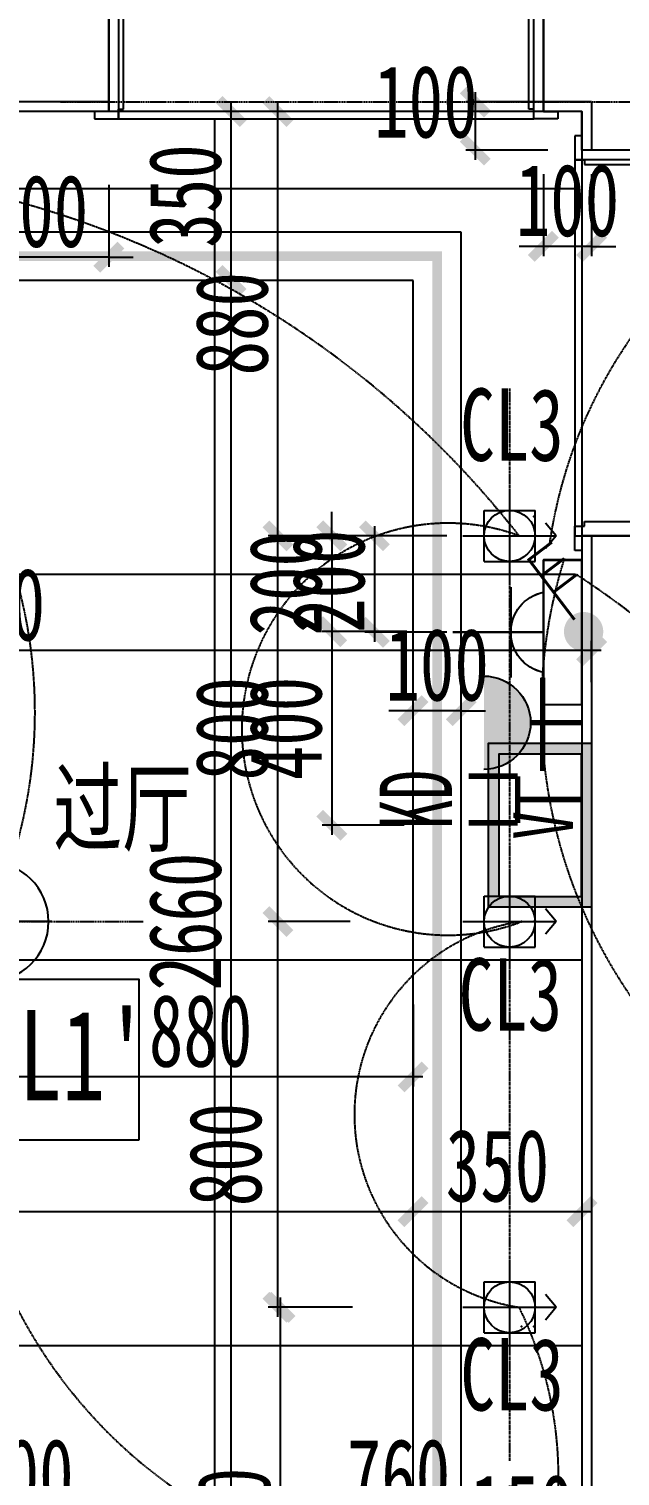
# Model space of a CAD drawing. Extents: x -255202 to 66368, y -6372500 to 603.
# Drawn here: x 61580 to 62804, y -3260137 to -3257136 of the extents above; entities that cross this region are included whole.
import ezdxf
from ezdxf.enums import TextEntityAlignment as Align

# ---------------------------------------------------------------- set-up
doc = ezdxf.new("R2010")
doc.units = 0
doc.header["$LTSCALE"] = 10
doc.header["$MEASUREMENT"] = 0
for name, pattern in [('$0$DASH', [0.35, 0.25, -0.1]), ('__DASH', [0.35, 0.25, -0.1]), ('ABOVE', [0.4, 0.2, -0.2]), ('CONTINOUS', [0]), ('DASH', [0.35, 0.25, -0.1]), ('DOTE', [2.42, 2, -0.2, 0.02, -0.2]), ('PHANTOM2', [31.75, 15.875, -3.175, 3.175, -3.175, 3.175, -3.175])]:
    doc.linetypes.add(name, pattern=pattern)
for name, color, linetype in [('A-TEXT（房间空间名称）', 67, 'Continuous'), ('A-WALL（砌体墙）', 7, 'Continuous'), ('A-墙体完成面', 15, 'Continuous'), ('A-建筑墙体', 255, 'Continuous'), ('A-户型编号', 2, 'Continuous'), ('A-门框', 251, 'Continuous'), ('D-地面材料', 250, 'Continuous'), ('DIM-地面材质放线', 149, 'Continuous'), ('DIM-平面标注', 149, 'Continuous'), ('DIM-开关定位', 149, 'Continuous'), ('DIM-插座定位', 146, 'Continuous'), ('DIM-灯具定位', 149, 'Continuous'), ('DIM_LEAD', 3, 'Continuous'), ('E-开关示意', 34, 'Continuous'), ('E-插座示意', 34, 'Continuous'), ('G-BEAM', 4, 'DASH'), ('G-BEAM_CON', 4, 'Continuous'), ('T-天花造型', 45, 'Continuous'), ('T-灯具_灯带', 13, 'Continuous'), ('T-灯具、灯带', 13, 'Continuous'), ('墙体定位图', 7, 'Continuous'), ('天花布置图', 7, 'Continuous')]:
    doc.layers.add(name, color=color, linetype=linetype)
doc.styles.add('宋体', font='', dxfattribs={"width": 0.8})
doc.styles.add('样式222', font='', dxfattribs={"width": 0.7})
doc.styles.add('细黑体', font='', dxfattribs={"width": 0.7})
doc.styles.get('宋体').set_extended_font_data('STXihei')
doc.styles.get('样式222').set_extended_font_data('STXihei')
doc.styles.get('细黑体').set_extended_font_data('STXihei')
doc.dimstyles.new('DK-50', dxfattribs={"dimscale": 50, "dimtxt": 3, "dimasz": 1, "dimexe": 0.4, "dimexo": 0.4, "dimgap": 0.4, "dimtad": 1, "dimtoh": 1, "dimdec": 0, "dimrnd": 5, "dimdsep": 46, "dimtxsty": '样式222', "dimblk": 'ARCHTICK', "dimcen": 3, "dimdle": 0.4, "dimclrd": 149, "dimclre": 149, "dimclrt": 149, "dimadec": 0, "dimazin": 0, "dimtfac": 1, "dimtdec": 0, "dimtix": 1, "dimtmove": 2, "dimatfit": 3, "dimldrblk": 'ARCHTICK', "dimfxl": 3, "dimfxlon": 1, "dimtvp": 1, "dimtolj": 1, "dimtzin": 0, "dimarcsym": 0})

# ---------------------------------------------------------------- blocks, each defined once
blk = doc.blocks.new('_ArchTick')
at = {"color": 0, "linetype": 'ByBlock', "const_width": 0.4}
blk.add_lwpolyline([(-0.5, -0.5), (0.5, 0.5)], dxfattribs=at)
blk = doc.blocks.new('*D101')
at = {"layer": 'Defpoints', "color": 0, "transparency": 16777216}
for p in [(62844.6, -3256777.8), (62844.6, -3257053.1), (62645.1, -3257167)]:
    blk.add_point(p, dxfattribs=at)
at = {"layer": 'DIM-开关定位', "color": 149, "lineweight": -2, "transparency": 16777216}
for p, q in [((62645.1, -3256927.8), (62645.1, -3256757.8)), ((62844.6, -3256927.8), (62844.6, -3256757.8)), ((62645.1, -3256777.8), (62595.1, -3256777.8)), ((62645.1, -3256777.8), (62844.6, -3256777.8)), ((62844.6, -3256777.8), (62894.6, -3256777.8))]:
    blk.add_line(p, q, dxfattribs=at)
at = {"layer": 'DIM-开关定位', "color": 149, "lineweight": -2, "transparency": 16777216, "xscale": 50, "yscale": 50, "zscale": 50}
blk.add_blockref('_ArchTick', (62645.1, -3256777.8), dxfattribs=at)
at = {"layer": 'DIM-开关定位', "color": 149, "lineweight": -2, "transparency": 16777216, "xscale": 50, "yscale": 50, "zscale": 50, "rotation": 180}
blk.add_blockref('_ArchTick', (62844.6, -3256777.8), dxfattribs=at)
at = {"layer": 'DIM-开关定位', "color": 149, "transparency": 16777216, "insert": (62744.9, -3256682.8), "char_height": 150, "attachment_point": 5, "style": '样式222'}
blk.add_mtext('\\A1;200', dxfattribs=at)
blk = doc.blocks.new('A$C4A53062E')
at = {"layer": 'T-灯具、灯带', "color": 8, "ltscale": 0.005}
for p, q in [((96.8, 193.6), (96.8, 0)), ((193.6, 96.8), (171.6, 123.2)), ((0, 96.8), (193.6, 96.8)), ((193.6, 96.8), (171.6, 70.4))]:
    blk.add_line(p, q, dxfattribs=at)
at = {"layer": 'T-灯具、灯带', "color": 13, "linetype": 'ByBlock'}
for p, q in [((44, 149.6), (149.6, 149.6)), ((44, 44), (44, 149.6)), ((149.6, 44), (149.6, 149.6)), ((44, 44), (149.6, 44))]:
    blk.add_line(p, q, dxfattribs=at)
at = {"layer": 'T-灯具、灯带', "color": 13}
blk.add_circle((96.8, 96.8), 52.8, dxfattribs=at)
blk = doc.blocks.new('*D234')
at = {"layer": 'Defpoints', "color": 0, "transparency": 16777216}
for p in [(62575.1, -3259897.6), (62725.1, -3259917.7), (62725.1, -3260306.5)]:
    blk.add_point(p, dxfattribs=at)
at = {"layer": 'DIM-灯具定位', "color": 149, "lineweight": -2, "transparency": 16777216}
for p, q in [((62575.1, -3260156.5), (62575.1, -3260326.5)), ((62725.1, -3260156.5), (62725.1, -3260326.5)), ((62555.1, -3260306.5), (62745.1, -3260306.5))]:
    blk.add_line(p, q, dxfattribs=at)
at = {"layer": 'DIM-灯具定位', "color": 149, "lineweight": -2, "transparency": 16777216, "xscale": 50, "yscale": 50, "zscale": 50, "rotation": 180}
blk.add_blockref('_ArchTick', (62575.1, -3260306.5), dxfattribs=at)
at = {"layer": 'DIM-灯具定位', "color": 149, "lineweight": -2, "transparency": 16777216, "xscale": 50, "yscale": 50, "zscale": 50}
blk.add_blockref('_ArchTick', (62725.1, -3260306.5), dxfattribs=at)
at = {"layer": 'DIM-灯具定位', "color": 149, "transparency": 16777216, "insert": (62600.4, -3260209.7), "char_height": 150, "attachment_point": 5, "style": '样式222'}
blk.add_mtext('\\A1;150', dxfattribs=at)
blk = doc.blocks.new('*D235')
at = {"layer": 'Defpoints', "color": 0, "transparency": 16777216}
for p in [(62375.1, -3259107.2), (61495.1, -3259167), (61495.1, -3259309.1)]:
    blk.add_point(p, dxfattribs=at)
at = {"layer": 'DIM-灯具定位', "color": 149, "lineweight": -2, "transparency": 16777216}
for p, q in [((62375.1, -3259159.1), (62375.1, -3259329.1)), ((61495.1, -3259187), (61495.1, -3259329.1)), ((62395.1, -3259309.1), (61475.1, -3259309.1))]:
    blk.add_line(p, q, dxfattribs=at)
at = {"layer": 'DIM-灯具定位', "color": 149, "lineweight": -2, "transparency": 16777216, "xscale": 50, "yscale": 50, "zscale": 50, "rotation": 180}
blk.add_blockref('_ArchTick', (61495.1, -3259309.1), dxfattribs=at)
at = {"layer": 'DIM-灯具定位', "color": 149, "lineweight": -2, "transparency": 16777216, "xscale": 50, "yscale": 50, "zscale": 50}
blk.add_blockref('_ArchTick', (62375.1, -3259309.1), dxfattribs=at)
at = {"layer": 'DIM-灯具定位', "color": 149, "transparency": 16777216, "insert": (61935.1, -3259214.1), "char_height": 150, "attachment_point": 5, "style": '样式222'}
blk.add_mtext('\\A1;880', dxfattribs=at)
blk = doc.blocks.new('*D236')
at = {"layer": 'Defpoints', "color": 0, "transparency": 16777216}
for p in [(62782.7, -3259787), (62099.7, -3260666.9), (62710, -3260666.9)]:
    blk.add_point(p, dxfattribs=at)
at = {"layer": 'DIM-灯具定位', "color": 149, "lineweight": -2, "transparency": 16777216}
for p, q in [((62249.7, -3259787), (62079.7, -3259787)), ((62099.7, -3259767), (62099.7, -3260686.9)), ((62249.7, -3260666.9), (62079.7, -3260666.9))]:
    blk.add_line(p, q, dxfattribs=at)
at = {"layer": 'DIM-灯具定位', "color": 149, "lineweight": -2, "transparency": 16777216, "xscale": 50, "yscale": 50, "zscale": 50}
for p, rotation in [((62099.7, -3259787), 90), ((62099.7, -3260666.9), 270)]:
    blk.add_blockref('_ArchTick', p, dxfattribs=dict(at, rotation=rotation))
at = {"layer": 'DIM-灯具定位', "color": 149, "transparency": 16777216, "insert": (62004.7, -3260226.9), "char_height": 150, "attachment_point": 5, "rotation": 90, "style": '样式222'}
blk.add_mtext('\\A1;880', dxfattribs=at)
blk = doc.blocks.new('*D237')
at = {"layer": 'Defpoints', "color": 0, "transparency": 16777216}
for p in [(62095.2, -3258987), (62783.7, -3258987), (62782.7, -3259787)]:
    blk.add_point(p, dxfattribs=at)
at = {"layer": 'DIM-灯具定位', "color": 149, "lineweight": -2, "transparency": 16777216}
for p, q in [((62095.2, -3259807), (62095.2, -3258967)), ((62245.2, -3258987), (62075.2, -3258987)), ((62245.2, -3259787), (62075.2, -3259787))]:
    blk.add_line(p, q, dxfattribs=at)
at = {"layer": 'DIM-灯具定位', "color": 149, "lineweight": -2, "transparency": 16777216, "xscale": 50, "yscale": 50, "zscale": 50}
for p, rotation in [((62095.2, -3258987), 90), ((62095.2, -3259787), 270)]:
    blk.add_blockref('_ArchTick', p, dxfattribs=dict(at, rotation=rotation))
at = {"layer": 'DIM-灯具定位', "color": 149, "transparency": 16777216, "insert": (61986.9, -3259470.3), "char_height": 150, "attachment_point": 5, "rotation": 90, "style": '样式222'}
blk.add_mtext('\\A1;800', dxfattribs=at)
blk = doc.blocks.new('*D238')
at = {"layer": 'Defpoints', "color": 0, "transparency": 16777216}
for p in [(62095.2, -3257307), (62779.1, -3257307), (62783.7, -3258187)]:
    blk.add_point(p, dxfattribs=at)
at = {"layer": 'DIM-灯具定位', "color": 149, "lineweight": -2, "transparency": 16777216}
for p, q in [((62095.2, -3258207), (62095.2, -3257287)), ((62245.2, -3257307), (62075.2, -3257307)), ((62245.2, -3258187), (62075.2, -3258187))]:
    blk.add_line(p, q, dxfattribs=at)
at = {"layer": 'DIM-灯具定位', "color": 149, "lineweight": -2, "transparency": 16777216, "xscale": 50, "yscale": 50, "zscale": 50}
for p, rotation in [((62095.2, -3257307), 90), ((62095.2, -3258187), 270)]:
    blk.add_blockref('_ArchTick', p, dxfattribs=dict(at, rotation=rotation))
at = {"layer": 'DIM-灯具定位', "color": 149, "transparency": 16777216, "insert": (62000.2, -3257747), "char_height": 150, "attachment_point": 5, "rotation": 90, "style": '样式222'}
blk.add_mtext('\\A1;880', dxfattribs=at)
blk = doc.blocks.new('*U371')
for p, q in [((50, 200), (0, 200)), ((0, 200), (0, 185)), ((0, 185), (30, 185)), ((30, 185), (30, -55)), ((50, 150), (50, 200)), ((60, 150), (50, 150)), ((60, -50), (60, 150)), ((0, -55), (0, -70)), ((30, -55), (0, -55)), ((50, -70), (50, -50)), ((50, -50), (60, -50)), ((0, -70), (50, -70))]:
    blk.add_line(p, q)
blk = doc.blocks.new('*U369')
for p, q in [((50, 200), (0, 200)), ((0, 200), (0, 185)), ((0, 185), (30, 185)), ((30, 185), (30, -55)), ((50, 150), (50, 200)), ((60, 150), (50, 150)), ((60, -50), (60, 150)), ((0, -55), (0, -70)), ((30, -55), (0, -55)), ((50, -70), (50, -50)), ((50, -50), (60, -50)), ((0, -70), (50, -70))]:
    blk.add_line(p, q)
blk = doc.blocks.new('*U39')
for p, q in [((50, 110), (0, 110)), ((0, 110), (0, 95)), ((0, 95), (30, 95)), ((30, 95), (30, -55)), ((50, 60), (50, 110)), ((60, 60), (50, 60)), ((60, -50), (60, 60)), ((0, -55), (0, -70)), ((30, -55), (0, -55)), ((50, -70), (50, -50)), ((50, -50), (60, -50)), ((0, -70), (50, -70))]:
    blk.add_line(p, q)
blk = doc.blocks.new('ERDFF')
h = blk.add_hatch(color=250)
h.paths.add_polyline_path([(49133.874, -8482.388), (49133.874, -8486.705), (49140.748, -8486.705), (49140.748, -8482.388)])
h.paths.add_polyline_path([(49140.308, -8482.828), (49140.308, -8486.265), (49134.314, -8486.265), (49134.314, -8482.828)], flags=16)
at = {"color": 67, "ltscale": 400}
for points in [[(49140.748, -8482.388), (49133.874, -8482.388), (49133.874, -8486.705), (49140.748, -8486.705)], [(49140.308, -8482.828), (49134.314, -8482.828), (49134.314, -8486.265), (49140.308, -8486.265)]]:
    blk.add_lwpolyline(points, close=True, dxfattribs=at)
at = {"color": 67, "style": '样式222', "width": 0.7}
blk.add_text('V', height=2.5, dxfattribs=at).set_placement((49137.313, -8485.93), align=Align.CENTER)
blk = doc.blocks.new('*D294')
at = {"layer": 'Defpoints', "color": 0, "transparency": 16777216}
for p in [(62095.2, -3258187), (62783.7, -3258187), (62783.7, -3258987)]:
    blk.add_point(p, dxfattribs=at)
at = {"layer": 'DIM-灯具定位', "color": 149, "lineweight": -2, "transparency": 16777216}
for p, q in [((62095.2, -3259007), (62095.2, -3258167)), ((62245.2, -3258187), (62075.2, -3258187)), ((62245.2, -3258987), (62075.2, -3258987))]:
    blk.add_line(p, q, dxfattribs=at)
at = {"layer": 'DIM-灯具定位', "color": 149, "lineweight": -2, "transparency": 16777216, "xscale": 50, "yscale": 50, "zscale": 50}
for p, rotation in [((62095.2, -3258187), 90), ((62095.2, -3258987), 270)]:
    blk.add_blockref('_ArchTick', p, dxfattribs=dict(at, rotation=rotation))
at = {"layer": 'DIM-灯具定位', "color": 149, "transparency": 16777216, "insert": (62000.2, -3258587), "char_height": 150, "attachment_point": 5, "rotation": 90, "style": '样式222'}
blk.add_mtext('\\A1;800', dxfattribs=at)
blk = doc.blocks.new('RDHGFHFDGDSFAS')
at = {"layer": 'A-建筑墙体'}
blk.add_line((730648.4, -222639.7), (730648.4, -222639.7), dxfattribs=at)
at = {"layer": 'T-灯具、灯带', "color": 250}
for p, q in [((730488.3, -222539.7), (730488.3, -222352.2)), ((730394.5, -222472.2), (730582, -222472.2))]:
    blk.add_line(p, q, dxfattribs=at)
at = {"layer": 'T-灯具、灯带', "color": 47}
blk.add_lwpolyline([(730338.3, -222619.7), (730638.3, -222619.7), (730638.3, -222539.7), (730338.3, -222539.7)], close=True, dxfattribs=at)
at = {"layer": 'T-灯具、灯带', "color": 250}
blk.add_arc((730488.3, -222557), 84.9, 11.7809, 168.2191, dxfattribs=at)
blk = doc.blocks.new('*D325')
at = {"layer": 'Defpoints', "color": 0, "transparency": 16777216}
for p in [(62745.1, -3258187), (62206.8, -3258385.6), (62748.8, -3258385.6)]:
    blk.add_point(p, dxfattribs=at)
at = {"layer": 'DIM-开关定位', "color": 149, "lineweight": -2, "transparency": 16777216}
for p, q in [((62206.8, -3258187), (62206.8, -3258137)), ((62356.8, -3258187), (62186.8, -3258187)), ((62206.8, -3258187), (62206.8, -3258385.6)), ((62356.8, -3258385.6), (62186.8, -3258385.6)), ((62206.8, -3258385.6), (62206.8, -3258435.6))]:
    blk.add_line(p, q, dxfattribs=at)
at = {"layer": 'DIM-开关定位', "color": 149, "lineweight": -2, "transparency": 16777216, "xscale": 50, "yscale": 50, "zscale": 50}
for p, rotation in [((62206.8, -3258187), 270), ((62206.8, -3258385.6), 90)]:
    blk.add_blockref('_ArchTick', p, dxfattribs=dict(at, rotation=rotation))
at = {"layer": 'DIM-开关定位', "color": 149, "transparency": 16777216, "insert": (62111.8, -3258286.3), "char_height": 150, "attachment_point": 5, "rotation": 90, "style": '样式222'}
blk.add_mtext('\\A1;200', dxfattribs=at)
blk = doc.blocks.new('*D331')
at = {"layer": 'Defpoints', "color": 0, "transparency": 16777216}
for p in [(62745.2, -3258186.9), (62295, -3258386.9), (62601.2, -3258386.9)]:
    blk.add_point(p, dxfattribs=at)
at = {"layer": 'DIM-插座定位', "color": 149, "lineweight": -2, "transparency": 16777216}
for p, q in [((62295, -3258166.9), (62295, -3258406.9)), ((62445, -3258186.9), (62275, -3258186.9)), ((62445, -3258386.9), (62275, -3258386.9))]:
    blk.add_line(p, q, dxfattribs=at)
at = {"layer": 'DIM-插座定位', "color": 149, "lineweight": -2, "transparency": 16777216, "xscale": 50, "yscale": 50, "zscale": 50}
for p, rotation in [((62295, -3258186.9), 90), ((62295, -3258386.9), 270)]:
    blk.add_blockref('_ArchTick', p, dxfattribs=dict(at, rotation=rotation))
at = {"layer": 'DIM-插座定位', "color": 149, "transparency": 16777216, "insert": (62200.7, -3258281), "char_height": 150, "attachment_point": 5, "rotation": 90, "style": '样式222'}
blk.add_mtext('\\A1;200', dxfattribs=at)
blk = doc.blocks.new('fgdgdgd')
at = {"layer": 'G-BEAM'}
blk.add_line((167452.6, 67024.8), (164952.6, 67024.8), dxfattribs=at)
blk = doc.blocks.new('*D365')
at = {"layer": 'Defpoints', "color": 0, "transparency": 16777216}
for p in [(60195, -3258425), (60195, -3258510.5), (62745.1, -3258510.5)]:
    blk.add_point(p, dxfattribs=at)
at = {"layer": 'DIM-平面标注', "color": 149, "lineweight": -2, "transparency": 16777216}
for p, q in [((60195, -3258490.5), (60195, -3258405)), ((62745.1, -3258490.5), (62745.1, -3258405)), ((62765.1, -3258425), (60175, -3258425))]:
    blk.add_line(p, q, dxfattribs=at)
at = {"layer": 'DIM-平面标注', "color": 149, "lineweight": -2, "transparency": 16777216, "xscale": 50, "yscale": 50, "zscale": 50, "rotation": 180}
blk.add_blockref('_ArchTick', (60195, -3258425), dxfattribs=at)
at = {"layer": 'DIM-平面标注', "color": 149, "lineweight": -2, "transparency": 16777216, "xscale": 50, "yscale": 50, "zscale": 50}
blk.add_blockref('_ArchTick', (62745.1, -3258425), dxfattribs=at)
at = {"layer": 'DIM-平面标注', "color": 149, "transparency": 16777216, "insert": (61470, -3258330), "char_height": 150, "attachment_point": 5, "style": '样式222'}
blk.add_mtext('\\A1;2550', dxfattribs=at)
blk = doc.blocks.new('A$C7A0215CA')
at = {"layer": 'T-灯具_灯带', "color": 8, "ltscale": 0.005}
for p, q in [((2.2, 4.4), (2.2, 0)), ((0, 2.2), (4.4, 2.2))]:
    blk.add_line(p, q, dxfattribs=at)
at = {"layer": 'T-灯具_灯带', "color": 13, "linetype": 'ByBlock'}
blk.add_circle((2.2, 2.2), 2.083, dxfattribs=at)
blk = doc.blocks.new('*U194')
at = {"color": 0, "const_width": 0.15}
for points in [[(0, 0.783), (0, 4.692), (1.496, 4.692)], [(0, 3.634), (1.496, 3.634)]]:
    blk.add_lwpolyline(points, dxfattribs=at)
at = {"const_width": 1.019}
blk.add_lwpolyline([(0, -0.51, 1), (0, 0.51, 1)], format="xyb", close=True, dxfattribs=at)
blk = doc.blocks.new('*D523')
at = {"layer": 'Defpoints', "color": 0, "transparency": 16777216}
for p in [(61164.8, -3260137.5), (61964.8, -3260230.5), (61964.8, -3260230.5)]:
    blk.add_point(p, dxfattribs=at)
at = {"layer": 'DIM-地面材质放线', "color": 149, "lineweight": -2, "transparency": 16777216}
for p, q in [((61164.8, -3260157.5), (61164.8, -3260250.5)), ((61144.8, -3260230.5), (61984.8, -3260230.5)), ((61964.8, -3260230.5), (61964.8, -3260210.5))]:
    blk.add_line(p, q, dxfattribs=at)
at = {"layer": 'DIM-地面材质放线', "color": 149, "lineweight": -2, "transparency": 16777216, "xscale": 50, "yscale": 50, "zscale": 50, "rotation": 180}
blk.add_blockref('_ArchTick', (61164.8, -3260230.5), dxfattribs=at)
at = {"layer": 'DIM-地面材质放线', "color": 149, "lineweight": -2, "transparency": 16777216, "xscale": 50, "yscale": 50, "zscale": 50}
blk.add_blockref('_ArchTick', (61964.8, -3260230.5), dxfattribs=at)
at = {"layer": 'DIM-地面材质放线', "color": 149, "transparency": 16777216, "insert": (61564.8, -3260135.5), "char_height": 150, "attachment_point": 5, "style": '样式222'}
blk.add_mtext('\\A1;800', dxfattribs=at)
blk = doc.blocks.new('*D524')
at = {"layer": 'Defpoints', "color": 0, "transparency": 16777216}
for p in [(62725.1, -3260104), (61964.8, -3260230.5), (62725.1, -3260230.5)]:
    blk.add_point(p, dxfattribs=at)
at = {"layer": 'DIM-地面材质放线', "color": 149, "lineweight": -2, "transparency": 16777216}
for p, q in [((62725.1, -3260124), (62725.1, -3260250.5)), ((61944.8, -3260230.5), (62745.1, -3260230.5)), ((61964.8, -3260230.5), (61964.8, -3260210.5))]:
    blk.add_line(p, q, dxfattribs=at)
at = {"layer": 'DIM-地面材质放线', "color": 149, "lineweight": -2, "transparency": 16777216, "xscale": 50, "yscale": 50, "zscale": 50, "rotation": 180}
blk.add_blockref('_ArchTick', (61964.8, -3260230.5), dxfattribs=at)
at = {"layer": 'DIM-地面材质放线', "color": 149, "lineweight": -2, "transparency": 16777216, "xscale": 50, "yscale": 50, "zscale": 50}
blk.add_blockref('_ArchTick', (62725.1, -3260230.5), dxfattribs=at)
at = {"layer": 'DIM-地面材质放线', "color": 149, "transparency": 16777216, "insert": (62345, -3260135.5), "char_height": 150, "attachment_point": 5, "style": '样式222'}
blk.add_mtext('\\A1;760', dxfattribs=at)
blk = doc.blocks.new('A$C3EFB27CA')
at = {"layer": 'E-插座示意'}
blk.add_hatch(color=256, dxfattribs=at).paths.add_polyline_path([(1.4, 0), (87.4, 0, 1)])
at = {"layer": 'E-插座示意', "const_width": 5}
for points in [[(44.4, 90.3), (44.4, 43)], [(0, 54.1), (86, 54.1)]]:
    blk.add_lwpolyline(points, dxfattribs=at)
at = {"layer": 'E-插座示意'}
blk.add_arc((44.4, 0), 43, 0, 180, dxfattribs=at)
blk = doc.blocks.new('*D685')
at = {"layer": 'Defpoints', "color": 0, "transparency": 16777216}
for p in [(59145.1, 0), (59145.1, 0), (62145.1, -3265087)]:
    blk.add_point(p, dxfattribs=at)
at = {"layer": '墙体定位图', "color": 149, "lineweight": -2, "transparency": 16777216}
for p, q in [((62165.1, 0), (59125.1, 0)), ((59145.1, 0), (59145.1, 20)), ((62145.1, -150), (62145.1, 20))]:
    blk.add_line(p, q, dxfattribs=at)
at = {"layer": '墙体定位图', "color": 149, "lineweight": -2, "transparency": 16777216, "xscale": 50, "yscale": 50, "zscale": 50, "rotation": 180}
blk.add_blockref('_ArchTick', (59145.1, 0), dxfattribs=at)
at = {"layer": '墙体定位图', "color": 149, "lineweight": -2, "transparency": 16777216, "xscale": 50, "yscale": 50, "zscale": 50}
blk.add_blockref('_ArchTick', (62145.1, 0), dxfattribs=at)
at = {"layer": '墙体定位图', "color": 149, "transparency": 16777216, "insert": (60645.1, 95), "char_height": 150, "attachment_point": 5, "style": '样式222'}
blk.add_mtext('\\A1;3000', dxfattribs=at)
blk = doc.blocks.new('*D695')
at = {"layer": 'Defpoints', "color": 0, "transparency": 16777216}
for p in [(61545.1, 230.9), (62645.1, 0), (61545.1, -3260687.1)]:
    blk.add_point(p, dxfattribs=at)
at = {"layer": '墙体定位图', "color": 149, "lineweight": -2, "transparency": 16777216}
for p, q in [((61545.1, 80.9), (61545.1, 250.9)), ((62645.1, 80.9), (62645.1, 250.9)), ((62665.1, 230.9), (61525.1, 230.9))]:
    blk.add_line(p, q, dxfattribs=at)
at = {"layer": '墙体定位图', "color": 149, "lineweight": -2, "transparency": 16777216, "xscale": 50, "yscale": 50, "zscale": 50, "rotation": 180}
blk.add_blockref('_ArchTick', (61545.1, 230.9), dxfattribs=at)
at = {"layer": '墙体定位图', "color": 149, "lineweight": -2, "transparency": 16777216, "xscale": 50, "yscale": 50, "zscale": 50}
blk.add_blockref('_ArchTick', (62645.1, 230.9), dxfattribs=at)
at = {"layer": '墙体定位图', "color": 149, "transparency": 16777216, "insert": (62095.1, 325.9), "char_height": 150, "attachment_point": 5, "style": '样式222'}
blk.add_mtext('\\A1;1100', dxfattribs=at)
blk = doc.blocks.new('*D697')
at = {"layer": 'Defpoints', "color": 0, "transparency": 16777216}
for p in [(62504.2, -3257287), (62745.1, -3257287), (62745.1, -3257387)]:
    blk.add_point(p, dxfattribs=at)
at = {"layer": '墙体定位图', "color": 149, "lineweight": -2, "transparency": 16777216}
for p, q in [((62504.2, -3257407), (62504.2, -3257267)), ((62654.2, -3257287), (62484.2, -3257287)), ((62654.2, -3257387), (62484.2, -3257387))]:
    blk.add_line(p, q, dxfattribs=at)
at = {"layer": '墙体定位图', "color": 149, "lineweight": -2, "transparency": 16777216, "xscale": 50, "yscale": 50, "zscale": 50}
for p, rotation in [((62504.2, -3257287), 90), ((62504.2, -3257387), 270)]:
    blk.add_blockref('_ArchTick', p, dxfattribs=dict(at, rotation=rotation))
at = {"layer": '墙体定位图', "color": 149, "transparency": 16777216, "insert": (62401.7, -3257287), "char_height": 150, "attachment_point": 5, "style": '样式222'}
blk.add_mtext('\\A1;100', dxfattribs=at)
blk = doc.blocks.new('*D727')
at = {"layer": 'Defpoints', "color": 0, "transparency": 16777216}
for p in [(61445.1, -3257287), (61745.1, -3257287), (61445.1, -3257609)]:
    blk.add_point(p, dxfattribs=at)
at = {"layer": '墙体定位图', "color": 149, "lineweight": -2, "transparency": 16777216}
for p, q in [((61445.1, -3257459), (61445.1, -3257629)), ((61745.1, -3257459), (61745.1, -3257629)), ((61445.1, -3257609), (61395.1, -3257609)), ((61745.1, -3257609), (61445.1, -3257609)), ((61745.1, -3257609), (61795.1, -3257609))]:
    blk.add_line(p, q, dxfattribs=at)
at = {"layer": '墙体定位图', "color": 149, "lineweight": -2, "transparency": 16777216, "xscale": 50, "yscale": 50, "zscale": 50}
blk.add_blockref('_ArchTick', (61445.1, -3257609), dxfattribs=at)
at = {"layer": '墙体定位图', "color": 149, "lineweight": -2, "transparency": 16777216, "xscale": 50, "yscale": 50, "zscale": 50, "rotation": 180}
blk.add_blockref('_ArchTick', (61745.1, -3257609), dxfattribs=at)
at = {"layer": '墙体定位图', "color": 149, "transparency": 16777216, "insert": (61595.1, -3257514), "char_height": 150, "attachment_point": 5, "style": '样式222'}
blk.add_mtext('\\A1;300', dxfattribs=at)
blk = doc.blocks.new('*D729')
at = {"layer": 'Defpoints', "color": 0, "transparency": 16777216}
for p in [(62645.1, -3257287), (62745.1, -3257287), (62645.1, -3257586.5)]:
    blk.add_point(p, dxfattribs=at)
at = {"layer": '墙体定位图', "color": 149, "lineweight": -2, "transparency": 16777216}
for p, q in [((62645.1, -3257436.5), (62645.1, -3257606.5)), ((62745.1, -3257436.5), (62745.1, -3257606.5)), ((62645.1, -3257586.5), (62595.1, -3257586.5)), ((62745.1, -3257586.5), (62645.1, -3257586.5)), ((62745.1, -3257586.5), (62795.1, -3257586.5))]:
    blk.add_line(p, q, dxfattribs=at)
at = {"layer": '墙体定位图', "color": 149, "lineweight": -2, "transparency": 16777216, "xscale": 50, "yscale": 50, "zscale": 50}
blk.add_blockref('_ArchTick', (62645.1, -3257586.5), dxfattribs=at)
at = {"layer": '墙体定位图', "color": 149, "lineweight": -2, "transparency": 16777216, "xscale": 50, "yscale": 50, "zscale": 50, "rotation": 180}
blk.add_blockref('_ArchTick', (62745.1, -3257586.5), dxfattribs=at)
at = {"layer": '墙体定位图', "color": 149, "transparency": 16777216, "insert": (62695.1, -3257491.5), "char_height": 150, "attachment_point": 5, "style": '样式222'}
blk.add_mtext('\\A1;100', dxfattribs=at)
blk = doc.blocks.new('*D879')
at = {"layer": 'Defpoints', "color": 0, "transparency": 16777216}
for p in [(62875.1, -3259004.1), (62875.1, -3259034.7), (62975.1, -3259091.3)]:
    blk.add_point(p, dxfattribs=at)
at = {"layer": '天花布置图', "color": 149, "lineweight": -2, "transparency": 16777216}
for p, q in [((62875.1, -3259004.1), (62825.1, -3259004.1)), ((62875.1, -3259014.7), (62875.1, -3258984.1)), ((62975.1, -3259004.1), (62875.1, -3259004.1)), ((62975.1, -3259071.3), (62975.1, -3258984.1)), ((62975.1, -3259004.1), (63025.1, -3259004.1))]:
    blk.add_line(p, q, dxfattribs=at)
at = {"layer": '天花布置图', "color": 149, "lineweight": -2, "transparency": 16777216, "xscale": 50, "yscale": 50, "zscale": 50}
blk.add_blockref('_ArchTick', (62875.1, -3259004.1), dxfattribs=at)
at = {"layer": '天花布置图', "color": 149, "lineweight": -2, "transparency": 16777216, "xscale": 50, "yscale": 50, "zscale": 50, "rotation": 180}
blk.add_blockref('_ArchTick', (62975.1, -3259004.1), dxfattribs=at)
at = {"layer": '天花布置图', "color": 149, "transparency": 16777216, "insert": (62925.1, -3258909.1), "char_height": 150, "attachment_point": 5, "style": '样式222'}
blk.add_mtext('\\A1;100', dxfattribs=at)
blk = doc.blocks.new('*D887')
at = {"layer": 'Defpoints', "color": 0, "transparency": 16777216}
for p in [(61998.3, -3257657), (61998.3, -3257657), (61875.4, -3260316.9)]:
    blk.add_point(p, dxfattribs=at)
at = {"layer": '天花布置图', "color": 149, "lineweight": -2, "transparency": 16777216}
for p, q in [((61998.3, -3260336.9), (61998.3, -3257637)), ((61998.3, -3257657), (62018.3, -3257657)), ((61895.4, -3260316.9), (62018.3, -3260316.9))]:
    blk.add_line(p, q, dxfattribs=at)
at = {"layer": '天花布置图', "color": 149, "lineweight": -2, "transparency": 16777216, "xscale": 50, "yscale": 50, "zscale": 50}
for p, rotation in [((61998.3, -3257657), 90), ((61998.3, -3260316.9), 270)]:
    blk.add_blockref('_ArchTick', p, dxfattribs=dict(at, rotation=rotation))
at = {"layer": '天花布置图', "color": 149, "transparency": 16777216, "insert": (61903.3, -3258987), "char_height": 150, "attachment_point": 5, "rotation": 90, "style": '样式222'}
blk.add_mtext('\\A1;2660', dxfattribs=at)
blk = doc.blocks.new('*D888')
at = {"layer": 'Defpoints', "color": 0, "transparency": 16777216}
for p in [(61998.3, -3257307), (61998.3, -3257307), (61998.3, -3257657)]:
    blk.add_point(p, dxfattribs=at)
at = {"layer": '天花布置图', "color": 149, "lineweight": -2, "transparency": 16777216}
for p, q in [((61998.3, -3257677), (61998.3, -3257287)), ((61998.3, -3257307), (61978.3, -3257307)), ((61998.3, -3257657), (62018.3, -3257657))]:
    blk.add_line(p, q, dxfattribs=at)
at = {"layer": '天花布置图', "color": 149, "lineweight": -2, "transparency": 16777216, "xscale": 50, "yscale": 50, "zscale": 50}
for p, rotation in [((61998.3, -3257307), 90), ((61998.3, -3257657), 270)]:
    blk.add_blockref('_ArchTick', p, dxfattribs=dict(at, rotation=rotation))
at = {"layer": '天花布置图', "color": 149, "transparency": 16777216, "insert": (61903.3, -3257482), "char_height": 150, "attachment_point": 5, "rotation": 90, "style": '样式222'}
blk.add_mtext('\\A1;350', dxfattribs=at)
blk = doc.blocks.new('*D889')
at = {"layer": 'Defpoints', "color": 0, "transparency": 16777216}
for p in [(62375.1, -3259588.8), (62375.1, -3259588.8), (62725.1, -3259588.8)]:
    blk.add_point(p, dxfattribs=at)
at = {"layer": '天花布置图', "color": 149, "lineweight": -2, "transparency": 16777216}
for p, q in [((62375.1, -3259588.8), (62375.1, -3259568.8)), ((62745.1, -3259588.8), (62355.1, -3259588.8)), ((62725.1, -3259588.8), (62725.1, -3259608.8))]:
    blk.add_line(p, q, dxfattribs=at)
at = {"layer": '天花布置图', "color": 149, "lineweight": -2, "transparency": 16777216, "xscale": 50, "yscale": 50, "zscale": 50, "rotation": 180}
blk.add_blockref('_ArchTick', (62375.1, -3259588.8), dxfattribs=at)
at = {"layer": '天花布置图', "color": 149, "lineweight": -2, "transparency": 16777216, "xscale": 50, "yscale": 50, "zscale": 50}
blk.add_blockref('_ArchTick', (62725.1, -3259588.8), dxfattribs=at)
at = {"layer": '天花布置图', "color": 149, "transparency": 16777216, "insert": (62550.1, -3259493.8), "char_height": 150, "attachment_point": 5, "style": '样式222'}
blk.add_mtext('\\A1;350', dxfattribs=at)
blk = doc.blocks.new('*D890')
at = {"layer": 'Defpoints', "color": 0, "transparency": 16777216}
for p in [(58914.9, -3259588.8), (58914.9, -3259588.8), (62375.1, -3259588.8)]:
    blk.add_point(p, dxfattribs=at)
at = {"layer": '天花布置图', "color": 149, "lineweight": -2, "transparency": 16777216}
for p, q in [((58914.9, -3259588.8), (58914.9, -3259568.8)), ((62375.1, -3259588.8), (62375.1, -3259568.8)), ((62395.1, -3259588.8), (58894.9, -3259588.8))]:
    blk.add_line(p, q, dxfattribs=at)
at = {"layer": '天花布置图', "color": 149, "lineweight": -2, "transparency": 16777216, "xscale": 50, "yscale": 50, "zscale": 50, "rotation": 180}
blk.add_blockref('_ArchTick', (58914.9, -3259588.8), dxfattribs=at)
at = {"layer": '天花布置图', "color": 149, "lineweight": -2, "transparency": 16777216, "xscale": 50, "yscale": 50, "zscale": 50}
blk.add_blockref('_ArchTick', (62375.1, -3259588.8), dxfattribs=at)
at = {"layer": '天花布置图', "color": 149, "transparency": 16777216, "insert": (60645, -3259493.8), "char_height": 150, "attachment_point": 5, "style": '样式222'}
blk.add_mtext('\\A1;3460', dxfattribs=at)
blk = doc.blocks.new('dff')
at = {"layer": 'E-插座示意', "color": 8, "linetype": 'ByBlock', "lineweight": -2}
for p, q in [((-110132.6, -3255767), (-110132.6, -3255579.5)), ((-110200.2, -3255673.2), (-110012.7, -3255673.2))]:
    blk.add_line(p, q, dxfattribs=at)
at = {"layer": 'E-插座示意', "color": 47, "linetype": 'ByBlock', "lineweight": -2}
blk.add_lwpolyline([(-110280.2, -3255823.2), (-110280.2, -3255523.2), (-110200.2, -3255523.2), (-110200.2, -3255823.2)], close=True, dxfattribs=at)
at = {"layer": 'E-插座示意', "color": 8, "linetype": 'ByBlock', "lineweight": -2}
blk.add_arc((-110217.5, -3255673.2), 84.9, 281.7809, 78.2191, dxfattribs=at)
blk = doc.blocks.new('*D978')
at = {"layer": 'Defpoints', "color": 0, "transparency": 16777216}
for p in [(62375.1, -3258549.7), (62375.1, -3258635.4), (62475.1, -3258635.4)]:
    blk.add_point(p, dxfattribs=at)
at = {"layer": '天花布置图', "color": 149, "lineweight": -2, "transparency": 16777216}
for p, q in [((62375.1, -3258549.7), (62325.1, -3258549.7)), ((62375.1, -3258615.4), (62375.1, -3258529.7)), ((62475.1, -3258549.7), (62375.1, -3258549.7)), ((62475.1, -3258615.4), (62475.1, -3258529.7)), ((62475.1, -3258549.7), (62525.1, -3258549.7))]:
    blk.add_line(p, q, dxfattribs=at)
at = {"layer": '天花布置图', "color": 149, "lineweight": -2, "transparency": 16777216, "xscale": 50, "yscale": 50, "zscale": 50}
blk.add_blockref('_ArchTick', (62375.1, -3258549.7), dxfattribs=at)
at = {"layer": '天花布置图', "color": 149, "lineweight": -2, "transparency": 16777216, "xscale": 50, "yscale": 50, "zscale": 50, "rotation": 180}
blk.add_blockref('_ArchTick', (62475.1, -3258549.7), dxfattribs=at)
at = {"layer": '天花布置图', "color": 149, "transparency": 16777216, "insert": (62425.1, -3258454.7), "char_height": 150, "attachment_point": 5, "style": '样式222'}
blk.add_mtext('\\A1;100', dxfattribs=at)
blk = doc.blocks.new('*D997')
at = {"layer": 'Defpoints', "color": 0, "transparency": 16777216}
for p in [(62748.8, -3258385.6), (62206.8, -3258787.2), (62745.1, -3258787.2)]:
    blk.add_point(p, dxfattribs=at)
at = {"layer": 'DIM-开关定位', "color": 149, "lineweight": -2, "transparency": 16777216}
for p, q in [((62206.8, -3258365.6), (62206.8, -3258807.2)), ((62356.8, -3258385.6), (62186.8, -3258385.6)), ((62356.8, -3258787.2), (62186.8, -3258787.2))]:
    blk.add_line(p, q, dxfattribs=at)
at = {"layer": 'DIM-开关定位', "color": 149, "lineweight": -2, "transparency": 16777216, "xscale": 50, "yscale": 50, "zscale": 50}
for p, rotation in [((62206.8, -3258385.6), 90), ((62206.8, -3258787.2), 270)]:
    blk.add_blockref('_ArchTick', p, dxfattribs=dict(at, rotation=rotation))
at = {"layer": 'DIM-开关定位', "color": 149, "transparency": 16777216, "insert": (62111.8, -3258586.4), "char_height": 150, "attachment_point": 5, "rotation": 90, "style": '样式222'}
blk.add_mtext('\\A1;400', dxfattribs=at)
blk = doc.blocks.new('A$C74255D8A')
at = {"color": 0, "const_width": 5}
for points in [[(7, 59.1), (7, 104.2)], [(50, 59.1), (50, 104.2)], [(7, 59.1), (50, 59.1)], [(28.5, 59.1), (28.5, 0)]]:
    blk.add_lwpolyline(points, dxfattribs=at)
at = {"color": 0, "style": '宋体'}
blk.add_attdef('1', (1.1, 119.3), '', height=75, dxfattribs=at)
blk = doc.blocks.new('*U910')
at = {"color": 0, "const_width": 0.15}
for points in [[(0, 0.783), (0, 4.692), (1.496, 4.692)], [(0, 3.634), (1.496, 3.634)], [(0, 2.575), (1.496, 2.575)]]:
    blk.add_lwpolyline(points, dxfattribs=at)
at = {"const_width": 1.019}
blk.add_lwpolyline([(0, -0.51, 1), (0, 0.51, 1)], format="xyb", close=True, dxfattribs=at)
blk = doc.blocks.new('*D1211')
at = {"layer": 'Defpoints', "color": 0, "transparency": 16777216}
for p in [(62875.1, -3259548), (62975.1, -3259548), (62875.1, -3259633.1)]:
    blk.add_point(p, dxfattribs=at)
at = {"layer": 'DIM-地面材质放线', "color": 149, "lineweight": -2, "transparency": 16777216}
for p, q in [((62875.1, -3259568), (62875.1, -3259653.1)), ((62975.1, -3259568), (62975.1, -3259653.1)), ((62875.1, -3259633.1), (62825.1, -3259633.1)), ((62975.1, -3259633.1), (62875.1, -3259633.1)), ((62975.1, -3259633.1), (63025.1, -3259633.1))]:
    blk.add_line(p, q, dxfattribs=at)
at = {"layer": 'DIM-地面材质放线', "color": 149, "lineweight": -2, "transparency": 16777216, "xscale": 50, "yscale": 50, "zscale": 50}
for p, rotation in [((62875.1, -3259633.1), 5.069244384628908e-09), ((62975.1, -3259633.1), 180.0000000050692)]:
    blk.add_blockref('_ArchTick', p, dxfattribs=dict(at, rotation=rotation))
at = {"layer": 'DIM-地面材质放线', "color": 149, "transparency": 16777216, "insert": (62925.1, -3259538.1), "char_height": 150, "attachment_point": 5, "rotation": 0, "style": '样式222'}
blk.add_mtext('\\A1;100', dxfattribs=at)

msp = doc.modelspace()

# ---------------------------------------------------------------- linework, layer by layer
at = {"layer": 'A-WALL（砌体墙）'}
for p, q in [((61745.1, -3257087), (61745.1, -3257287)), ((62645.1, -3257287), (62645.1, -3257087)), ((61745.1, -3257287), (61445.1, -3257287)), ((62745.1, -3257287), (62645.1, -3257287)), ((62745.1, -3257287), (62745.1, -3257387)), ((62745.1, -3257287), (62745.1, -3257387)), ((62845.1, -3257387), (62745.1, -3257387)), ((62745.1, -3258187), (62745.1, -3260686.9)), ((62845.1, -3258187), (62745.1, -3258187))]:
    msp.add_line(p, q, dxfattribs=at)
at = {"layer": 'A-墙体完成面'}
for p, q in [((61745.1, -3257067), (61745.1, -3257307)), ((62645.1, -3257307), (62645.1, -3257067)), ((62725.1, -3257307), (62645.1, -3257307)), ((62725.1, -3257307), (62725.1, -3257387)), ((62725.1, -3257387), (62725.1, -3257307)), ((62725.1, -3257307), (62725.1, -3257387)), ((62725.1, -3257387), (62725.1, -3257307)), ((62725.1, -3258187), (62725.1, -3259187)), ((62725.1, -3258187), (62725.1, -3259206.9)), ((62725.1, -3259206.9), (62725.1, -3260666.9))]:
    msp.add_line(p, q, dxfattribs=at)
for points in [[(61745.1, -3257307), (61445.7, -3257307)], [(62725.1, -3257387), (62725.1, -3257307), (62645.1, -3257307)]]:
    msp.add_lwpolyline(points, dxfattribs=at)
at = {"layer": 'A-户型编号', "color": 2}
msp.add_lwpolyline([(61807.4, -3259440.1), (61043.7, -3259440.1), (61043.7, -3259106.5), (61807.4, -3259106.5)], close=True, dxfattribs=at)
at = {"layer": 'D-地面材料'}
for p, q in [((61964.8, -3260666.9), (61964.8, -3257322)), ((62710.1, -3257466.9), (60364.8, -3257466.9)), ((62710.8, -3258266.9), (60364.8, -3258266.9)), ((62723, -3259066.9), (60364.8, -3259066.9)), ((62725.1, -3259866.9), (60364.8, -3259866.9))]:
    msp.add_line(p, q, dxfattribs=at)
at = {"layer": 'D-地面材料', "color": 149}
for points in [[(62625.1, -3257052.3), (61765.1, -3257051.8), (61765.1, -3257322), (62625.1, -3257322)], [(62710.1, -3258187), (62890.1, -3258187), (62890.1, -3257407), (62710.1, -3257407)]]:
    msp.add_lwpolyline(points, close=True, dxfattribs=at)
at = {"layer": 'DIM-灯具定位', "color": 250, "linetype": 'PHANTOM2', "ltscale": 0.03}
msp.add_line((62575.1, -3257881.6), (62575.1, -3260106.4), dxfattribs=at)
at = {"layer": 'DIM_LEAD', "color": 250, "linetype": '$0$DASH'}
msp.add_line((59223.6, -3258987.1), (61816.2, -3258987.1), dxfattribs=at)
at = {"layer": 'E-开关示意', "linetype": '__DASH', "ltscale": 0.5}
for centre, radius, start, end in [((63647.3, -3258347.1), 1000, 34.0526, 171.781), ((61029.1, -3259409.8), 1986.8, 37.985, 105.5068), ((60571.1, -3258552.8), 1020.9, 334.829, 92.5425), ((62447.6, -3258587.9), 427.2, 69.8151, 290.9154), ((63691.6, -3258546.5), 1050.8, 162.6951, 261.9863), ((61702.9, -3259812), 1845.9, 25.9767, 56.7889), ((62472.8, -3259317.3), 1031.9, 161.338, 276.0235), ((62658.2, -3259387.3), 404.6, 98.2536, 261.0302), ((61879.9, -3260137.9), 796.6, 342.66, 26.1368)]:
    msp.add_arc(centre, radius, start, end, dxfattribs=at)
at = {"layer": 'T-天花造型'}
msp.add_line((62875.1, -3257387), (62725.1, -3257387), dxfattribs=at)
at = {"layer": 'T-天花造型', "linetype": 'ByBlock'}
msp.add_lwpolyline([(62645.1, -3257307), (61745.1, -3257307), (61745.1, -3257067), (62645.1, -3257067)], close=True, dxfattribs=at)
at = {"layer": 'T-天花造型'}
for points in [[(62875.1, -3257387), (62725.1, -3257387), (62725.1, -3258187), (62875.1, -3258187)], [(62475.1, -3257557), (58814.9, -3257557), (58814.9, -3260416.9), (62475.1, -3260416.9)], [(62375.1, -3257657), (58914.9, -3257657), (58914.9, -3260316.9), (62375.1, -3260316.9)]]:
    msp.add_lwpolyline(points, close=True, dxfattribs=at)
for p in [(62625.1, -3258147), (62625.1, -3258147), (62600.1, -3258987), (62625.1, -3258987), (62600.1, -3259827), (62625.1, -3259827)]:
    msp.add_point(p, dxfattribs=at)
at = {"layer": 'T-灯具、灯带', "linetype": 'DOTE', "ltscale": 0.3, "const_width": 20}
msp.add_lwpolyline([(62425.1, -3257607), (58864.9, -3257607), (58864.9, -3260366.9), (62425.1, -3260366.9)], close=True, dxfattribs=at)

# ---------------------------------------------------------------- block references
at = {"layer": 'A-门框', "color": 2, "extrusion": (0, 0, -1), "xscale": -1, "zscale": -1}
for name, p, rotation in [('*U371', (-61715.1, -3257252), 1.560804925304638e-06), ('*U39', (-62780.1, -3257357), 90.00000156080492)]:
    msp.add_blockref(name, p, dxfattribs=dict(at, rotation=rotation))
at = {"layer": 'A-门框', "color": 2, "xscale": -1}
for name, p, rotation in [('*U369', (62675.1, -3257252), 1.560804925304638e-06), ('*U39', (62780.1, -3258217), 270.0000015608049)]:
    msp.add_blockref(name, p, dxfattribs=dict(at, rotation=rotation))
at = {"layer": 'DIM-开关定位', "color": 36, "linetype": 'ABOVE', "ltscale": 0.5, "extrusion": (0, 0, -1), "xscale": 49.46072392513426, "yscale": 49.46072392513426, "zscale": -49.46072392513426, "rotation": 270}
msp.add_blockref('ERDFF', (357013.5, -828420.2), dxfattribs=at)
at = {"layer": 'E-开关示意', "extrusion": (0, 0, -1), "xscale": -39.94758180436645, "yscale": 39.94758180436645, "zscale": -39.94758180436645}
for name, p, rotation in [('*U194', (-62848.5, -3257038.3), 135.877393545524), ('*U910', (-62728.5, -3258385.6), 322.7763542522743)]:
    msp.add_blockref(name, p, dxfattribs=dict(at, rotation=rotation))
at = {"layer": 'E-插座示意', "linetype": 'ByBlock', "lineweight": -2, "xscale": -1}
msp.add_blockref('dff', (-47555.1, -2713.7), dxfattribs=at)
at = {"layer": 'E-插座示意', "color": 11, "linetype": 'ByBlock', "xscale": -1, "rotation": 90.00000000000007}
msp.add_blockref('RDHGFHFDGDSFAS', (-159894.6, -2527898.8), dxfattribs=at)
at = {"layer": 'E-插座示意', "linetype": 'ByBlock', "lineweight": -2, "xscale": -2.25, "yscale": 2.25, "zscale": 2.25, "rotation": 270}
msp.add_blockref('A$C3EFB27CA', (62521.9, -3258674.4), dxfattribs=at)
at = {"layer": 'E-插座示意', "linetype": 'ByBlock', "lineweight": -2}
ref = msp.add_blockref('A$C74255D8A', (62725.1, -3258669.7), dxfattribs=dict(at, xscale=-2.25, yscale=2.25, zscale=2.25, rotation=89.99999999999616))
ref.add_attrib('1', 'KD', dxfattribs={"layer": '0', "color": 0, "height": 150, "rotation": 270, "style": '宋体', "text_generation_flag": 6, "width": 0.6}).set_placement((62380.9, -3258734), align=Align.MIDDLE)
at = {"layer": 'G-BEAM_CON', "linetype": 'CONTINOUS'}
msp.add_blockref('fgdgdgd', (-103307.5, -3324311.9), dxfattribs=at)
at = {"layer": 'T-灯具、灯带', "extrusion": (0, 0, -1), "xscale": -1, "zscale": -1}
for p in [(-62478.3, -3258283.8), (-62478.3, -3259083.8), (-62478.3, -3259883.8)]:
    msp.add_blockref('A$C4A53062E', p, dxfattribs=at)
at = {"layer": 'T-灯具、灯带', "xscale": -60.00000000000009, "yscale": 60.00000000000009, "zscale": 60.00000000000009}
msp.add_blockref('A$C7A0215CA', (61627.1, -3259119.1), dxfattribs=at)

# ---------------------------------------------------------------- texts
at = {"layer": 'A-TEXT（房间空间名称）', "style": '细黑体', "width": 0.7}
msp.add_text('过厅', height=150, rotation=360, dxfattribs=at).set_placement((61629.6, -3258826.6))
at = {"layer": 'A-户型编号', "color": 2, "style": '细黑体', "width": 0.7}
msp.add_text("户型BL1'", height=187.5, dxfattribs=at).set_placement((61111.1, -3259357.8, 0))
at = {"layer": 'T-灯具、灯带', "linetype": 'DOTE', "ltscale": 0.3, "style": '细黑体', "width": 0.7}
for p in [(62472.9, -3258031.3), (62469.6, -3259213.1), (62473.3, -3260001)]:
    msp.add_text('CL3', height=150, dxfattribs=at).set_placement(p)

# ---------------------------------------------------------------- dimensions: what is measured, and where the dimension line sits
at = {"layer": 'DIM-地面材质放线'}
dim = msp.add_aligned_dim(p1=(62975.1, -3259548), p2=(62875.1, -3259548), distance=85, dimstyle='DK-50', dxfattribs=at)
dim.commit()
dim.dimension.update_dxf_attribs({"geometry": '*D1211', "text_midpoint": (62925.1, -3259538.1)})
for base, p1, p2, picture, middle in [((61964.8, -3260230.5), (61164.8, -3260137.5), (61964.8, -3260230.5), '*D523', (61564.8, -3260135.5)), ((62725.1, -3260230.5), (61964.8, -3260230.5), (62725.1, -3260104), '*D524', (62345, -3260135.5))]:
    dim = msp.add_linear_dim(base=base, p1=p1, p2=p2, angle=180, dimstyle='DK-50', dxfattribs=at)
    dim.commit()
    dim.dimension.update_dxf_attribs({"geometry": picture, "text_midpoint": middle})
at = {"layer": 'DIM-平面标注'}
dim = msp.add_linear_dim(base=(60195, -3258425), p1=(62745.1, -3258510.5), p2=(60195, -3258510.5), angle=180, dimstyle='DK-50', dxfattribs=at)
dim.commit()
dim.dimension.update_dxf_attribs({"geometry": '*D365', "text_midpoint": (61470, -3258330)})
at = {"layer": 'DIM-开关定位'}
for base, p1, p2, angle, picture, middle in [((62844.6349, -3256777.7776), (62645.0843, -3257167.0217), (62844.6349, -3257053.0555), 180, '*D101', (62744.8596, -3256682.7776)), ((62206.8, -3258385.6), (62745.1, -3258187), (62748.8, -3258385.6), 90, '*D325', (62111.8, -3258286.3))]:
    dim = msp.add_linear_dim(base=base, p1=p1, p2=p2, angle=angle, dimstyle='DK-50', dxfattribs=at)
    dim.commit()
    dim.dimension.update_dxf_attribs({"geometry": picture, "text_midpoint": middle})
at = {"layer": 'DIM-开关定位', "color": 6}
dim = msp.add_linear_dim(base=(62206.8, -3258787.2), p1=(62748.8, -3258385.6), p2=(62745.1, -3258787.2), angle=90, dimstyle='DK-50', dxfattribs=at)
dim.commit()
dim.dimension.update_dxf_attribs({"geometry": '*D997', "text_midpoint": (62111.8, -3258586.4)})
at = {"layer": 'DIM-插座定位'}
dim = msp.add_linear_dim(base=(62295, -3258386.9), p1=(62745.2, -3258186.9), p2=(62601.2, -3258386.9), angle=90, dimstyle='DK-50', dxfattribs=at)
dim.commit()
dim.dimension.update_dxf_attribs({"geometry": '*D331', "text_midpoint": (62200.7, -3258281), "dimtype": 160})
at = {"layer": 'DIM-灯具定位'}
for base, p1, p2, angle, picture, middle in [((62095.2, -3257307), (62783.7, -3258187), (62779.1, -3257307), 90, '*D238', (62000.2, -3257747)), ((62095.2, -3258187), (62783.7, -3258987), (62783.7, -3258187), 90, '*D294', (62000.2, -3258587)), ((61495.1, -3259309.1), (62375.1, -3259107.2), (61495.1, -3259167), 180, '*D235', (61935.1, -3259214.1)), ((62099.7, -3260666.9), (62782.7, -3259787), (62710, -3260666.9), 90, '*D236', (62004.7, -3260226.9))]:
    dim = msp.add_linear_dim(base=base, p1=p1, p2=p2, angle=angle, dimstyle='DK-50', dxfattribs=at)
    dim.commit()
    dim.dimension.update_dxf_attribs({"geometry": picture, "text_midpoint": middle})
for base, p1, p2, angle, picture, middle in [((62095.2, -3258987), (62782.7, -3259787), (62783.7, -3258987), 90, '*D237', (61986.9, -3259470.3)), ((62725.1, -3260306.5), (62575.1, -3259897.6), (62725.1, -3259917.7), 180, '*D234', (62600.4, -3260209.7))]:
    dim = msp.add_linear_dim(base=base, p1=p1, p2=p2, angle=angle, dimstyle='DK-50', dxfattribs=at)
    dim.commit()
    dim.dimension.update_dxf_attribs({"geometry": picture, "text_midpoint": middle, "dimtype": 160})
at = {"layer": '墙体定位图', "color": 1}
for base, p1, p2, picture, middle in [((61545.1, 230.9), (62645.1, 0), (61545.1, -3260687.1), '*D695', (62095.1, 325.9)), ((59145.1, 0), (62145.1, -3265087), (59145.1, 0), '*D685', (60645.1, 95)), ((61445.1, -3257609), (61745.1, -3257287), (61445.1, -3257287), '*D727', (61595.1, -3257514)), ((62645.1, -3257586.5), (62745.1, -3257287), (62645.1, -3257287), '*D729', (62695.1, -3257491.5))]:
    dim = msp.add_linear_dim(base=base, p1=p1, p2=p2, angle=180, dimstyle='DK-50', dxfattribs=at)
    dim.commit()
    dim.dimension.update_dxf_attribs({"geometry": picture, "text_midpoint": middle})
dim = msp.add_linear_dim(base=(62504.2, -3257287), p1=(62745.1, -3257387), p2=(62745.1, -3257287), angle=90, dimstyle='DK-50', dxfattribs=at)
dim.commit()
dim.dimension.update_dxf_attribs({"geometry": '*D697', "text_midpoint": (62401.7, -3257287), "dimtype": 160})
at = {"layer": '天花布置图', "color": 1}
for base, p1, p2, angle, picture, middle in [((61998.3, -3257307), (61998.3, -3257657), (61998.3, -3257307), 90, '*D888', (61903.3, -3257482)), ((61998.3, -3257657), (61875.4, -3260316.9), (61998.3, -3257657), 90, '*D887', (61903.3, -3258987)), ((62875.1, -3259004.1), (62975.1, -3259091.3), (62875.1, -3259034.7), 180, '*D879', (62925.1, -3258909.1)), ((58914.9, -3259588.8), (62375.1, -3259588.8), (58914.9, -3259588.8), 180, '*D890', (60645, -3259493.8)), ((62375.1, -3259588.8), (62725.1, -3259588.8), (62375.1, -3259588.8), 180, '*D889', (62550.1, -3259493.8))]:
    dim = msp.add_linear_dim(base=base, p1=p1, p2=p2, angle=angle, dimstyle='DK-50', dxfattribs=at)
    dim.commit()
    dim.dimension.update_dxf_attribs({"geometry": picture, "text_midpoint": middle})
at = {"layer": '天花布置图', "color": 6}
dim = msp.add_linear_dim(base=(62375.1, -3258549.7), p1=(62475.1, -3258635.4), p2=(62375.1, -3258635.4), angle=180, dimstyle='DK-50', dxfattribs=at)
dim.commit()
dim.dimension.update_dxf_attribs({"geometry": '*D978', "text_midpoint": (62425.1, -3258454.7)})

doc.saveas('drawing.dxf')
